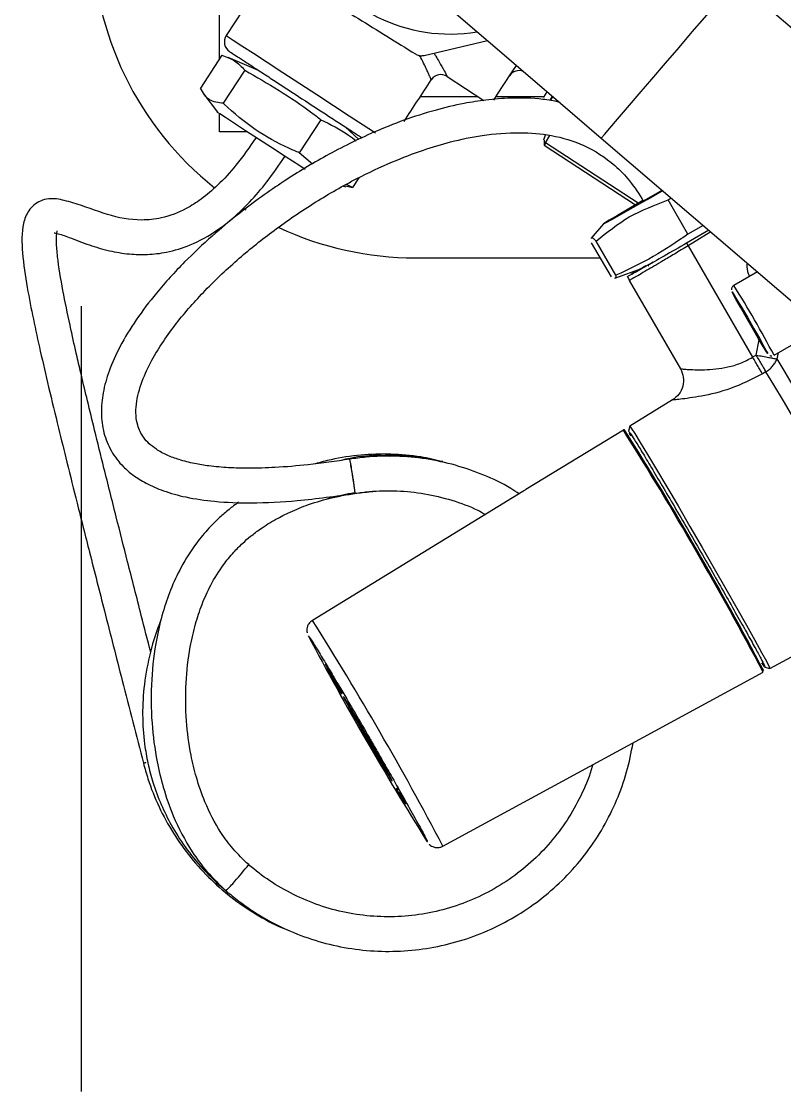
# Model space of a CAD drawing. Extents: x 75 to 2075, y 25 to 1460.
# Drawn here: x 1020.4 to 1114.9, y 598.9 to 731.6 of the extents above; entities that cross this region are included whole.
import ezdxf

# ---------------------------------------------------------------- set-up
doc = ezdxf.new("R2010")
doc.units = 0
doc.header["$LTSCALE"] = 5
doc.linetypes.add('SLD-KATı', pattern=[0])
doc.layers.get('0').update_dxf_attribs({"linetype": 'CONTINUOUS'})

msp = doc.modelspace()

# ---------------------------------------------------------------- linework, layer by layer
at = {"color": 7, "linetype": 'SLD-KATı'}
for p, q in [((1044.903, 726.929), (1044.903, 743.186)), ((1050.81, 737.612), (1045.745, 729.846)), ((1160.256, 692.686), (1108.958, 736.655)), ((1070.275, 727.385), (1078.124, 729.216)), ((1045.214, 727.405), (1042.54, 723.306)), ((1049.764, 725.519), (1045.973, 727.137)), ((1048.054, 725.553), (1045.381, 721.453)), ((1073.135, 724.775), (1073.136, 724.773)), ((1071.159, 724.357), (1071.158, 724.359)), ((1073.136, 724.773), (1077.686, 721.806)), ((1042.961, 722.579), (1044.652, 720.325)), ((1069.804, 722.278), (1076.962, 722.278)), ((1079.184, 722.278), (1085.154, 722.278)), ((1085.104, 722.202), (1085.535, 722.864)), ((1085.104, 722.202), (1085.133, 722.165)), ((1086.156, 722.332), (1085.841, 721.792)), ((1044.903, 717.921), (1044.903, 720.161)), ((1057.481, 719.405), (1054.807, 715.305)), ((1062.191, 716.936), (1060.507, 718.513)), ((1048.339, 717.921), (1044.903, 717.921)), ((1061.415, 717.921), (1061.14, 717.921)), ((1085.293, 717.511), (1085.086, 716.879)), ((1085.149, 716.859), (1085.139, 716.244)), ((1085.324, 716.526), (1085.835, 717.461)), ((1092.224, 717.131), (1152.636, 665.349)), ((1085.145, 716.235), (1096.473, 708.847)), ((1056.423, 713.895), (1054.807, 715.305)), ((1062.182, 712.218), (1061.394, 711.01)), ((1060.29, 711.164), (1060.56, 711.101)), ((1060.589, 711.226), (1061.394, 711.01)), ((1061.394, 711.01), (1060.635, 711.361)), ((1102.977, 705.214), (1100.53, 709.453)), ((1092.492, 706.479), (1090.995, 704.696)), ((1104.874, 706.288), (1102.977, 705.214)), ((1105.568, 705.693), (1102.811, 704.102)), ((1093.485, 699.901), (1091.038, 704.14)), ((1094.049, 700.112), (1091.602, 704.35)), ((1102.811, 704.102), (1103.009, 703.778)), ((1103.009, 703.778), (1110.991, 689.951)), ((1069.189, 702.278), (1092.113, 702.278)), ((1093.902, 699.769), (1097.32, 701.014)), ((1111.577, 700.542), (1108.641, 698.846)), ((1095.705, 699.48), (1102.044, 688.499)), ((1027.76, 696.274), (1027.76, 598.86)), ((1109.596, 696.086), (1109.554, 696.086)), ((1109.554, 696.086), (1110.604, 694.231)), ((1110.689, 694.231), (1109.596, 696.086)), ((1110.667, 694.267), (1110.604, 694.231)), ((1110.604, 694.231), (1111.696, 692.375)), ((1111.739, 692.375), (1110.689, 694.231)), ((1111.728, 692.393), (1111.696, 692.375)), ((1111.696, 692.375), (1111.739, 692.375)), ((1113.641, 690.186), (1118.094, 692.758)), ((1111.432, 690.214), (1110.991, 689.951)), ((1112.644, 688.153), (1112.203, 687.89)), ((1101.074, 684.653), (1095.754, 681.393)), ((1095.751, 681.389), (1095.596, 680.777)), ((1094.965, 680.915), (1082.893, 673.526)), ((1095.617, 680.764), (1095.605, 680.798)), ((1095.887, 680.172), (1095.711, 680.517)), ((1066.142, 677.839), (1065.154, 677.721)), ((1082.495, 673.289), (1056.422, 657.309)), ((1113.115, 651.326), (1128.814, 659.851)), ((1057.999, 651.932), (1060.142, 648.22)), ((1072.595, 629.301), (1112.305, 650.865)), ((1112.513, 651.495), (1113.111, 651.326)), ((1059.88, 648.397), (1060.029, 648.145)), ((1060.423, 647.653), (1060.4, 647.639)), ((1061.85, 645.213), (1061.31, 646.028)), ((1061.31, 646.028), (1062.765, 643.424)), ((1063.844, 641.795), (1061.85, 645.213)), ((1062.861, 643.48), (1062.765, 643.424)), ((1062.765, 643.424), (1064.759, 640.006)), ((1065.298, 639.191), (1063.844, 641.795)), ((1064.823, 640.042), (1064.759, 640.006)), ((1064.759, 640.006), (1065.298, 639.191)), ((1066.209, 637.579), (1066.232, 637.593)), ((1066.966, 636.484), (1066.801, 636.374)), ((1066.801, 636.374), (1067.864, 634.512)), ((1066.968, 636.485), (1066.966, 636.484)), ((1067.105, 636.24), (1066.966, 636.484)), ((1066.968, 636.485), (1067.107, 636.241)), ((1067.104, 635.947), (1067.085, 635.935)), ((1067.085, 635.935), (1067.888, 634.528)), ((1067.105, 635.948), (1067.244, 635.705)), ((1067.124, 635.961), (1067.125, 635.962)), ((1067.155, 635.982), (1067.208, 636.017)), ((1067.208, 636.017), (1067.209, 636.018)), ((1067.292, 635.76), (1067.318, 635.778)), ((1067.32, 635.779), (1067.293, 635.761)), ((1067.366, 635.414), (1067.3, 635.53)), ((1067.366, 635.414), (1067.374, 635.419)), ((1067.375, 635.42), (1067.374, 635.419)), ((1067.374, 635.419), (1067.544, 635.121)), ((1067.375, 635.42), (1067.545, 635.122)), ((1067.423, 635.563), (1067.409, 635.554)), ((1067.484, 635.264), (1067.9, 634.536)), ((1067.544, 635.121), (1067.536, 635.116)), ((1067.537, 635.117), (1067.536, 635.116)), ((1067.536, 635.116), (1067.876, 634.52)), ((1067.545, 635.122), (1067.537, 635.117)), ((1067.537, 635.117), (1067.877, 634.521)), ((1067.545, 635.122), (1067.544, 635.121)), ((1067.589, 635.194), (1067.564, 635.177)), ((1067.565, 635.178), (1067.564, 635.177)), ((1067.591, 635.195), (1067.565, 635.178)), ((1067.591, 635.195), (1067.589, 635.194)), ((1067.647, 635.232), (1067.672, 635.249)), ((1067.648, 635.233), (1067.647, 635.232)), ((1067.673, 635.25), (1067.648, 635.233)), ((1067.673, 635.25), (1067.672, 635.249)), ((1067.737, 635.004), (1067.725, 634.996)), ((1067.725, 634.996), (1067.726, 634.997)), ((1067.737, 635.004), (1067.726, 634.997)), ((1067.801, 634.782), (1067.846, 634.813)), ((1067.864, 634.512), (1067.876, 634.52)), ((1067.866, 634.513), (1067.864, 634.512)), ((1067.877, 634.521), (1067.866, 634.513)), ((1067.876, 634.52), (1067.877, 634.521)), ((1067.9, 634.849), (1067.883, 634.837)), ((1067.888, 634.528), (1067.899, 634.535)), ((1067.889, 634.529), (1067.888, 634.528)), ((1067.9, 634.536), (1067.889, 634.529)), ((1068.029, 634.623), (1067.9, 634.849)), ((1067.901, 634.849), (1067.9, 634.849)), ((1067.901, 634.849), (1068.03, 634.623)), ((1067.976, 634.587), (1067.925, 634.553)), ((1067.925, 634.553), (1067.926, 634.554)), ((1067.977, 634.588), (1067.926, 634.554)), ((1068.012, 634.611), (1068.029, 634.623)), ((1068.03, 634.623), (1068.013, 634.612)), ((1068.03, 634.623), (1068.029, 634.623)), ((1044.461, 624.804), (1045.118, 624.308)), ((1045.815, 623.637), (1046.251, 623.342))]:
    msp.add_line(p, q, dxfattribs=at)
at = {"color": 8, "linetype": 'SLD-KATı'}
for p, q in [((1096.804, 709.039), (1085.324, 716.526)), ((1105.804, 705.491), (1103.009, 703.778)), ((1111.432, 690.214), (1111.806, 692.115)), ((1114.144, 690.477), (1113.988, 689.729)), ((1055.931, 655.359), (1055.932, 655.377)), ((1055.932, 655.377), (1055.95, 655.363)), ((1066.971, 636.15), (1066.964, 636.146)), ((1070.677, 629.842), (1070.655, 629.855)), ((1070.657, 629.894), (1070.677, 629.842)), ((1044.517, 624.847), (1044.461, 624.804))]:
    msp.add_line(p, q, dxfattribs=at)
at = {"color": 7, "linetype": 'SLD-KATı', "flags": 128}
for points in [[(1065.107, 740.374), (1065.305, 740.204), (1065.895, 739.698), (1066.869, 738.863), (1068.213, 737.711), (1069.907, 736.259), (1071.927, 734.528), (1074.242, 732.544), (1076.82, 730.334), (1079.622, 727.933), (1082.608, 725.373), (1085.734, 722.693), (1088.955, 719.933), (1092.224, 717.131)], [(1078.902, 721.845), (1079.37, 722.563), (1080.165, 723.782), (1081.196, 725.363), (1081.707, 726.146)], [(1055.516, 713.24), (1054.729, 713.754), (1053.166, 714.772), (1051.472, 715.877), (1049.762, 716.993), (1048.152, 718.043), (1046.752, 718.956), (1045.657, 719.67), (1044.943, 720.136), (1044.657, 720.322), (1044.652, 720.325)], [(1097.373, 709.37), (1097.167, 709.25), (1095.566, 708.318), (1094.22, 707.527), (1093.22, 706.933), (1092.634, 706.575), (1092.501, 706.479), (1092.832, 706.65), (1093.603, 707.077), (1094.762, 707.73), (1096.23, 708.566), (1097.907, 709.527), (1099.679, 710.548), (1099.813, 710.626)], [(1097.421, 709.335), (1097.176, 709.186), (1097.168, 709.172), (1097.484, 709.346), (1098.076, 709.681), (1098.854, 710.126), (1099.699, 710.613), (1099.776, 710.658)], [(1047.904, 708.411), (1047.908, 708.409), (1048.173, 708.244)], [(1098.221, 701.502), (1097.551, 701.133), (1097.32, 701.014)], [(1112.86, 690.395), (1112.701, 690.627), (1112.293, 691.293), (1111.687, 692.313), (1110.956, 693.565), (1110.187, 694.897), (1109.473, 696.148), (1108.901, 697.169), (1108.54, 697.835), (1108.432, 698.066), (1108.592, 697.835), (1108.999, 697.169), (1109.605, 696.148), (1110.337, 694.897), (1111.106, 693.565), (1111.819, 692.313), (1112.391, 691.293), (1112.753, 690.627), (1112.86, 690.395)], [(1095.751, 681.389), (1095.756, 681.393), (1095.94, 681.165), (1096.381, 680.487), (1097.068, 679.379), (1097.978, 677.876), (1099.085, 676.023), (1100.354, 673.876), (1101.747, 671.501), (1103.221, 668.97), (1104.733, 666.359), (1106.235, 663.749), (1107.683, 661.217), (1109.032, 658.842), (1110.241, 656.696), (1111.274, 654.843), (1112.099, 653.34), (1112.692, 652.232), (1113.033, 651.554), (1113.113, 651.326), (1113.113, 651.326)], [(1060.268, 647.87), (1060.372, 647.636), (1060.737, 646.956), (1061.329, 645.889), (1062.098, 644.531), (1062.973, 643.003), (1063.878, 641.439), (1064.732, 639.979), (1065.459, 638.753), (1065.995, 637.87), (1066.292, 637.408), (1066.323, 637.408), (1066.086, 637.87), (1065.601, 638.753), (1064.913, 639.979), (1064.082, 641.439), (1063.182, 643.003), (1062.292, 644.531), (1061.493, 645.889), (1060.854, 646.956), (1060.433, 647.636), (1060.268, 647.87)], [(1060.401, 647.64), (1060.5, 647.416), (1060.849, 646.766), (1061.416, 645.746), (1062.151, 644.447), (1062.988, 642.985), (1063.853, 641.49), (1064.67, 640.094), (1065.365, 638.922), (1065.877, 638.077), (1066.161, 637.635), (1066.191, 637.635), (1065.964, 638.077), (1065.501, 638.922), (1064.843, 640.094), (1064.048, 641.49), (1063.187, 642.985), (1062.336, 644.447), (1061.572, 645.746), (1060.961, 646.766), (1060.559, 647.416), (1060.401, 647.64)], [(1035.479, 639.602), (1035.64, 639.631), (1035.797, 639.667)], [(1035.48, 639.602), (1035.622, 639.651), (1035.788, 639.698)], [(1035.798, 639.667), (1035.653, 639.634), (1035.48, 639.602)]]:
    msp.add_lwpolyline(points, dxfattribs=at)
at = {"color": 8, "linetype": 'SLD-KATı', "flags": 128}
for points in [[(1092.224, 717.131), (1092.267, 717.182), (1092.609, 717.581), (1093.278, 718.361), (1094.246, 719.491), (1095.474, 720.924), (1096.912, 722.601), (1098.5, 724.453), (1100.173, 726.406), (1101.864, 728.379), (1103.503, 730.29), (1105.022, 732.063), (1106.36, 733.624), (1107.462, 734.909), (1108.283, 735.867), (1108.788, 736.457), (1108.958, 736.655)], [(1045.745, 729.846), (1045.967, 729.701), (1046.624, 729.272), (1047.687, 728.579), (1049.11, 727.651), (1050.83, 726.529), (1052.773, 725.262), (1054.853, 723.906), (1056.979, 722.519), (1059.059, 721.163), (1061.001, 719.896), (1062.722, 718.774), (1064.144, 717.846), (1064.252, 717.776)], [(1113.988, 689.729), (1114.982, 688.079), (1116.155, 686.109), (1117.475, 683.872), (1118.907, 681.428), (1120.411, 678.844), (1121.947, 676.191), (1123.473, 673.539), (1124.948, 670.961), (1126.332, 668.527), (1127.587, 666.302), (1128.679, 664.348), (1129.579, 662.717), (1129.898, 662.131)], [(1128.815, 659.851), (1128.735, 660.074), (1128.402, 660.738), (1127.823, 661.824), (1127.015, 663.299), (1126, 665.122), (1124.809, 667.239), (1123.475, 669.589), (1122.038, 672.105), (1120.54, 674.712), (1119.022, 677.336), (1117.53, 679.901), (1116.107, 682.333), (1114.793, 684.56), (1113.628, 686.519), (1112.644, 688.153)]]:
    msp.add_lwpolyline(points, dxfattribs=at)
at = {"color": 7, "linetype": 'SLD-KATı'}
for centre, radius, start, end in [((1073.475, 750.136), 20.096, 135.21742, 279.62211), ((1069.189, 742.278), 40, 180, 231.52568), ((1046.942, 729.065), 1.429, 146.88866, 236.88866), ((1072.355, 723.578), 1.429, 56.90467, 146.87799), ((1082.059, 724.071), 1.429, 68.95247, 146.88866), ((1052.132, 791.754), 94.053, 298.79832, 300.43361), ((1069.189, 742.278), 40, 244.96758, 270), ((706.515, 436.738), 458.82, 27.81961, 32.15315), ((709.427, 438.415), 455.603, 27.82271, 32.15089), ((1044.685, 673.505), 16.804, 7.52616, 13.06), ((1056.215, 675.948), 5.025, 6.53389, 15.6389), ((1012.913, 667.525), 49.125, 6.48066, 10.5502), ((1022.171, 668.706), 39.794, 6.29604, 10.13245), ((1419.362, 848.178), 411.413, 207.94826, 212.05046), ((1103.015, 673.64), 49.978, 205.74437, 210.33639), ((1066.285, 634.078), 1.723, 29.19859, 32.5283)]:
    msp.add_arc(centre, radius, start, end, dxfattribs=at)
at = {"color": 8, "linetype": 'SLD-KATı'}
for centre, radius, start, end in [((1013.68, 638.248), 112.648, 27.45597, 32.54381), ((718.19, 443.356), 400.222, 27.6845, 32.31581), ((1022.078, 647.474), 33.444, 317.68067, 322.27261), ((1036.068, 633.713), 13.855, 314.15826, 320.80751)]:
    msp.add_arc(centre, radius, start, end, dxfattribs=at)
at = {"color": 7, "linetype": 'SLD-KATı'}
for points, knots in [([(1055.125, 736.311), (1057.459, 734.86), (1062.149, 731.944), (1066.84, 729.028), (1069.196, 727.563)], [0, 0, 0, 0, 0.4975891, 1, 1, 1, 1]), ([(1046.161, 727.869), (1046.281, 727.79), (1046.465, 727.67), (1047.585, 726.94), (1048.743, 726.185), (1050.181, 725.247), (1052.27, 723.885), (1055.135, 722.016), (1058.003, 720.146), (1060.087, 718.787), (1061.526, 717.848), (1062.252, 717.375), (1062.608, 717.142)], [0, 0, 0, 0, 0.1471534, 0.2263686, 0.3072647, 0.3881611, 0.4673764, 0.6145296, 0.7616841, 0.8408982, 0.9217946, 1, 1, 1, 1]), ([(1069.196, 727.563), (1069.336, 727.494), (1069.617, 727.355), (1070.002, 727.333), (1070.215, 727.374), (1070.275, 727.385)], [0, 0, 0, 0, 0.4171051, 0.8343012, 1, 1, 1, 1]), ([(1045.214, 727.405), (1045.76, 727.212), (1046.856, 726.823), (1047.654, 725.978), (1048.054, 725.553)], [0, 0, 0, 0, 0.4979219, 1, 1, 1, 1]), ([(1048.054, 725.553), (1050.898, 723.903), (1054.153, 722.015), (1057.108, 719.698), (1057.481, 719.405)], [0, 0, 0, 0, 0.8736884, 1, 1, 1, 1]), ([(1067.794, 719.197), (1068.913, 720.912), (1070.036, 722.632), (1071.157, 724.353), (1071.159, 724.357)], [0, 0, 0, 0, 0.9974554, 1, 1, 1, 1]), ([(1087.053, 721.597), (1086.361, 721.721), (1084.361, 722.08), (1081.29, 722.147), (1078.046, 721.898), (1074.902, 721.396), (1070.185, 720.275), (1064.405, 718.156), (1058.22, 715.076), (1052.649, 711.702), (1047.96, 708.324), (1043.886, 704.933), (1040.41, 701.661), (1037.245, 698.198), (1034.568, 694.672), (1032.592, 691.442), (1031.217, 688.402), (1030.437, 685.641), (1030.179, 683.044), (1030.478, 680.57), (1031.407, 678.274), (1032.736, 676.544), (1034.243, 675.249), (1035.892, 674.223), (1038.086, 673.28), (1040.94, 672.504), (1044.592, 671.978), (1049.223, 671.815), (1055.058, 672.119), (1059.339, 672.729), (1061.725, 673.07)], [0, 0, 0, 0, 0.0181572, 0.0524817, 0.0796944, 0.1035063, 0.1364874, 0.2082257, 0.2674571, 0.322377, 0.3846164, 0.4249363, 0.4679661, 0.5164126, 0.5552878, 0.5924228, 0.6241323, 0.6511297, 0.6753501, 0.6995035, 0.7226289, 0.7456012, 0.7599855, 0.7771586, 0.7977581, 0.8227218, 0.8533917, 0.8915977, 0.9395806, 1, 1, 1, 1]), ([(1045.381, 721.453), (1044.764, 721.524), (1043.508, 721.667), (1042.867, 722.753), (1042.54, 723.306)], [0, 0, 0, 0, 0.4912119, 1, 1, 1, 1]), ([(1086.232, 722.266), (1086.194, 722.202), (1086.079, 722.009), (1085.998, 721.869), (1085.944, 721.776)], [0, 0, 0, 0, 0.3351018, 1, 1, 1, 1]), ([(1054.807, 715.305), (1054.378, 715.489), (1052.476, 716.3), (1049.207, 718.108), (1046.657, 720.238), (1045.422, 721.414), (1045.381, 721.453)], [0, 0, 0, 0, 0.1236304, 0.5481681, 0.9847994, 1, 1, 1, 1]), ([(1057.481, 719.405), (1058.662, 718.827), (1060.203, 718.072), (1061.55, 717.02), (1061.864, 716.774)], [0, 0, 0, 0, 0.7664729, 1, 1, 1, 1]), ([(1049.439, 717.203), (1048.635, 716.035), (1047.193, 713.938), (1044.873, 711.39), (1042.788, 709.6), (1040.479, 708.119), (1037.932, 707.148), (1034.551, 706.821), (1030.898, 707.538), (1027.825, 708.833), (1025.642, 709.396), (1024.455, 709.676), (1023.07, 709.582), (1021.908, 708.877), (1021.065, 707.934), (1020.35, 706.037), (1020.422, 702.796), (1021.029, 698.756), (1021.832, 694.665), (1022.732, 690.548), (1023.777, 686.044), (1024.885, 681.448), (1026.068, 676.649), (1027.349, 671.523), (1028.9, 665.378), (1030.765, 658.045), (1032.993, 649.322), (1034.605, 643.021), (1035.479, 639.602)], [0, 0, 0, 0, 0.0389952, 0.0699495, 0.0947979, 0.1150971, 0.1469182, 0.1722262, 0.2186755, 0.2681883, 0.2809337, 0.2937426, 0.3193296, 0.3307771, 0.3411134, 0.3600195, 0.3983899, 0.4405566, 0.4782767, 0.515833, 0.5581915, 0.6065597, 0.6465431, 0.6946247, 0.7522305, 0.8210109, 0.9028729, 1, 1, 1, 1]), ([(1061.055, 677.303), (1059.337, 677.052), (1056.257, 676.602), (1052.081, 676.258), (1048.792, 676.154), (1046.055, 676.22), (1043.802, 676.415), (1041.738, 676.745), (1039.998, 677.179), (1038.401, 677.773), (1036.811, 678.627), (1035.438, 679.887), (1034.759, 681.335), (1034.523, 682.755), (1034.594, 684.583), (1035.226, 686.911), (1036.833, 690.337), (1039.439, 694.152), (1043.147, 698.366), (1047.228, 702.202), (1051.808, 705.87), (1056.675, 709.192), (1061.6, 712.006), (1066.079, 714.122), (1069.974, 715.62), (1073.683, 716.739), (1077.669, 717.574), (1081.868, 717.921), (1086.136, 717.566), (1090.227, 716.361), (1093.496, 714.256), (1095.892, 711.775), (1096.902, 710.181), (1097.44, 709.333)], [0, 0, 0, 0, 0.0431932, 0.0774378, 0.1043986, 0.1254446, 0.1461805, 0.1615216, 0.1788062, 0.1929113, 0.207224, 0.2290353, 0.248255, 0.2621777, 0.2778531, 0.3087437, 0.3373978, 0.3908407, 0.441824, 0.4955873, 0.5462655, 0.603234, 0.656152, 0.6997085, 0.7364677, 0.7679071, 0.8030881, 0.8446372, 0.8786588, 0.9144258, 0.9531644, 0.9750943, 1, 1, 1, 1]), ([(1085.324, 716.526), (1085.284, 716.445), (1085.206, 716.282), (1085.154, 716.222), (1085.143, 716.239), (1085.139, 716.244)], [0, 0, 0, 0, 0.4171174, 0.8343228, 1, 1, 1, 1]), ([(1024.403, 705.375), (1024.411, 705.371), (1024.43, 705.362), (1025.068, 705.276), (1026.462, 704.75), (1028.631, 703.89), (1031.126, 703.142), (1033.623, 702.711), (1036.021, 702.643), (1038.555, 702.944), (1041.55, 703.862), (1044.321, 705.411), (1046.737, 707.301), (1048.779, 709.28), (1050.948, 711.814), (1052.298, 713.792), (1053.029, 714.862)], [0, 0, 0, 0, 0.0122671, 0.03119245, 0.0981776, 0.1931656, 0.27491077, 0.34887493, 0.41233018, 0.47958086, 0.56376173, 0.67027579, 0.73491625, 0.80963985, 0.89699571, 1, 1, 1, 1]), ([(1091.602, 704.35), (1092.924, 705.427), (1095.617, 707.617), (1098.873, 708.834), (1100.53, 709.453)], [0, 0, 0, 0, 0.4912131, 1, 1, 1, 1]), ([(1100.53, 709.453), (1100.567, 709.487), (1100.672, 709.586), (1100.788, 709.67), (1100.864, 709.725)], [0, 0, 0, 0, 0.344894, 1, 1, 1, 1]), ([(1036.386, 653.359), (1035.997, 654.881), (1035.041, 658.622), (1033.614, 664.224), (1032.069, 670.317), (1030.703, 675.762), (1029.517, 680.555), (1028.583, 684.391), (1027.859, 687.425), (1027.173, 690.371), (1026.42, 693.71), (1025.585, 697.708), (1024.965, 701.237), (1024.716, 703.694), (1024.695, 704.834), (1024.758, 705.397), (1024.787, 705.58), (1024.815, 705.663), (1024.79, 705.638), (1024.782, 705.631)], [0, 0, 0, 0, 0.0846585, 0.2080774, 0.3116225, 0.4236136, 0.5109196, 0.5780751, 0.6370497, 0.6798128, 0.7423952, 0.8235972, 0.9045839, 0.9429287, 0.971555, 0.9828503, 0.9892204, 0.9967365, 1, 1, 1, 1]), ([(1091.034, 704.663), (1091.033, 704.688), (1091.02, 704.932), (1091.326, 704.626), (1091.602, 704.35)], [0, 0, 0, 0, 0.0990499, 1, 1, 1, 1]), ([(1102.977, 705.214), (1101.563, 704.249), (1098.724, 702.312), (1095.611, 700.847), (1094.049, 700.112)], [0, 0, 0, 0, 0.4979201, 1, 1, 1, 1]), ([(1102.811, 704.102), (1101.861, 703.555), (1099.964, 702.463), (1097.527, 701.075), (1095.986, 700.213), (1095.329, 699.856), (1095.5, 699.966), (1095.504, 699.969)], [0, 0, 0, 0, 0.2489994, 0.4970756, 0.7452865, 0.993208, 1, 1, 1, 1]), ([(1103.009, 703.778), (1102.431, 703.432), (1101.344, 702.78), (1099.556, 701.715), (1097.675, 700.599), (1096.071, 699.664), (1095.826, 699.54), (1095.707, 699.479)], [0, 0, 0, 0, 0.1532344, 0.2879187, 0.5008061, 0.757199, 1, 1, 1, 1]), ([(1095.925, 700.239), (1095.942, 700.25), (1096.107, 700.357), (1096.791, 700.764), (1097.662, 701.274), (1097.76, 701.332)], [0, 0, 0, 0, 0.0901764, 0.8974299, 1, 1, 1, 1]), ([(1098.649, 701.744), (1098.384, 701.567), (1097.939, 701.268), (1098.043, 701.289), (1098.086, 701.297)], [0, 0, 0, 0, 0.5956561, 1, 1, 1, 1]), ([(1094.049, 700.112), (1094.046, 699.92), (1094.043, 699.727), (1093.902, 699.771), (1093.901, 699.772)], [0, 0, 0, 0, 0.9913152, 1, 1, 1, 1]), ([(1095.489, 699.964), (1095.521, 699.88), (1095.584, 699.714), (1095.669, 699.557), (1095.712, 699.479)], [0, 0, 0, 0, 0.499996, 1, 1, 1, 1]), ([(1108.647, 698.839), (1108.617, 698.824), (1108.529, 698.78), (1108.434, 698.656), (1108.371, 698.51), (1108.352, 698.396), (1108.356, 698.343), (1108.357, 698.327)], [0, 0, 0, 0, 0.15687383, 0.46063608, 0.70724849, 0.91792325, 1, 1, 1, 1]), ([(1102.041, 688.506), (1102.09, 688.504), (1102.187, 688.5), (1103.049, 688.427), (1104.895, 688.333), (1107.381, 688.554), (1109.495, 689.154), (1110.494, 689.686), (1110.991, 689.951)], [0, 0, 0, 0, 0.1237016, 0.2479687, 0.4998278, 0.7518735, 0.8765544, 1, 1, 1, 1]), ([(1112.203, 687.89), (1112.13, 688.016), (1111.985, 688.268), (1111.687, 688.776), (1111.351, 689.346), (1111.111, 689.749), (1110.991, 689.951)], [0, 0, 0, 0, 0.2499879, 0.4999764, 0.7499276, 1, 1, 1, 1]), ([(1111.432, 690.214), (1111.702, 690.165), (1112.24, 690.067), (1112.934, 689.937), (1113.567, 689.816), (1113.833, 689.761), (1113.988, 689.729)], [0, 0, 0, 0, 0.2501354, 0.5000625, 0.7068704, 1, 1, 1, 1]), ([(1112.644, 688.153), (1112.558, 688.303), (1112.411, 688.558), (1112.109, 689.072), (1111.792, 689.609), (1111.552, 690.012), (1111.432, 690.214)], [0, 0, 0, 0, 0.2925337, 0.4999439, 0.7502423, 1, 1, 1, 1]), ([(1112.644, 688.153), (1112.794, 688.254), (1113.095, 688.455), (1113.472, 688.839), (1113.786, 689.265), (1113.921, 689.574), (1113.988, 689.729)], [0, 0, 0, 0, 0.24999887, 0.5000005, 0.74999764, 1, 1, 1, 1]), ([(1113.102, 690.17), (1113.106, 690.167), (1113.155, 690.137), (1113.248, 690.114), (1113.331, 690.111), (1113.355, 690.11)], [0, 0, 0, 0, 0.0498237, 0.7284903, 1, 1, 1, 1]), ([(1102.042, 688.507), (1102.19, 688.164), (1102.485, 687.48), (1102.393, 686.344), (1101.918, 685.31), (1101.329, 684.854), (1101.035, 684.627)], [0, 0, 0, 0, 0.2502679, 0.5001994, 0.7502111, 1, 1, 1, 1]), ([(1112.203, 687.89), (1110.879, 687.218), (1108.281, 685.902), (1104.555, 685.072), (1102.272, 684.757), (1101.232, 684.655), (1101.118, 684.648), (1101.061, 684.645)], [0, 0, 0, 0, 0.2664158, 0.5224857, 0.76577389, 0.88380837, 1, 1, 1, 1]), ([(1094.968, 680.917), (1094.968, 680.917), (1094.967, 680.916), (1094.966, 680.915), (1094.965, 680.915)], [0, 0, 0, 0, 0.5041827, 1, 1, 1, 1]), ([(1095.164, 680.864), (1095.154, 680.878), (1095.135, 680.904), (1095.093, 680.929), (1095.045, 680.939), (1095.002, 680.933), (1094.978, 680.922), (1094.968, 680.917)], [0, 0, 0, 0, 0.2150027, 0.4298319, 0.6448728, 0.8596776, 1, 1, 1, 1]), ([(1095.605, 680.798), (1095.655, 680.744), (1095.756, 680.635), (1096.314, 679.763), (1097.147, 678.409), (1098.251, 676.573), (1099.577, 674.339), (1101.076, 671.789), (1102.69, 669.022), (1104.356, 666.145), (1106.011, 663.268), (1107.592, 660.502), (1109.037, 657.952), (1110.29, 655.718), (1111.306, 653.881), (1112.037, 652.527), (1112.485, 651.656), (1112.51, 651.547), (1112.522, 651.492)], [0, 0, 0, 0, 0.0624999, 0.1250001, 0.1875002, 0.25, 0.3124998, 0.3749998, 0.4375, 0.4999999, 0.5624998, 0.625, 0.6874999, 0.7499999, 0.8125001, 0.8749999, 0.9374999, 1, 1, 1, 1]), ([(1072.574, 676.996), (1071.671, 677.211), (1069.56, 677.713), (1066.147, 677.983), (1062.422, 677.874), (1059.279, 677.405), (1057.418, 676.911), (1056.756, 676.735)], [0, 0, 0, 0, 0.1738593, 0.40647, 0.639083, 0.8716953, 1, 1, 1, 1]), ([(1066.033, 677.643), (1065.66, 677.683), (1064.022, 677.856), (1061.974, 677.611), (1060.359, 677.244), (1059.983, 677.159)], [0, 0, 0, 0, 0.1844127, 0.8101694, 1, 1, 1, 1]), ([(1082.042, 673.011), (1081.699, 673.24), (1080.324, 674.16), (1077.68, 675.375), (1074.168, 676.618), (1070.517, 677.401), (1066.803, 677.738), (1063.632, 677.658), (1061.728, 677.396), (1061.054, 677.303)], [0, 0, 0, 0, 0.0565281, 0.226578, 0.3966288, 0.5666794, 0.7367309, 0.9067816, 1, 1, 1, 1]), ([(1071.891, 677.125), (1071.121, 677.289), (1069.089, 677.721), (1067.01, 677.786), (1065.718, 677.826)], [0, 0, 0, 0, 0.37869704, 1, 1, 1, 1]), ([(1058.349, 672.403), (1059.52, 672.66), (1061.364, 673.066), (1063.247, 673.236), (1063.933, 673.298)], [0, 0, 0, 0, 0.6351833, 1, 1, 1, 1]), ([(1058.361, 672.424), (1059.328, 672.695), (1060.432, 673.003), (1061.567, 673.127), (1061.707, 673.142)], [0, 0, 0, 0, 0.8769602, 1, 1, 1, 1]), ([(1061.725, 673.07), (1062.301, 673.149), (1064.017, 673.386), (1066.909, 673.445), (1070.354, 673.093), (1073.708, 672.26), (1076.235, 671.369), (1077.554, 670.629), (1077.868, 670.453)], [0, 0, 0, 0, 0.1048273, 0.3122954, 0.5198732, 0.727453, 0.9350327, 1, 1, 1, 1]), ([(1082.893, 673.526), (1082.849, 673.499), (1082.759, 673.444), (1082.64, 673.373), (1082.563, 673.328), (1082.51, 673.298), (1082.501, 673.292), (1082.495, 673.289)], [0, 0, 0, 0, 0.2201026, 0.4402148, 0.6603035, 0.7810625, 1, 1, 1, 1]), ([(1047.253, 671.954), (1046.861, 671.667), (1046.055, 671.076), (1044.83, 670.002), (1043.465, 668.639), (1041.796, 666.626), (1040.167, 664.067), (1038.813, 661.141), (1037.81, 658.173), (1036.952, 654.497), (1036.394, 649.888), (1036.431, 644.756), (1037.015, 640.283), (1037.938, 636.44), (1039.258, 632.641), (1041.09, 629.12), (1043.354, 626.021), (1044.906, 624.547), (1045.72, 623.773)], [0, 0, 0, 0, 0.0269252, 0.0554217, 0.0904475, 0.1340727, 0.2008943, 0.2593369, 0.3140999, 0.3760139, 0.4712271, 0.5711577, 0.660676, 0.7205248, 0.7895526, 0.8823621, 0.9382336, 1, 1, 1, 1]), ([(1048.53, 627.009), (1047.862, 627.645), (1046.584, 628.862), (1044.703, 631.456), (1043.166, 634.445), (1042.04, 637.711), (1041.239, 641.062), (1040.725, 644.981), (1040.683, 649.494), (1041.136, 653.509), (1041.874, 656.766), (1042.714, 659.325), (1043.829, 661.803), (1045.171, 663.966), (1046.565, 665.67), (1047.712, 666.83), (1048.818, 667.794), (1050.164, 668.809), (1051.797, 669.827), (1053.801, 670.836), (1056.13, 671.785), (1057.907, 672.289), (1058.89, 672.568)], [0, 0, 0, 0, 0.0484732, 0.0928304, 0.1681876, 0.2249901, 0.275266, 0.3506823, 0.4346933, 0.5151932, 0.567349, 0.612721, 0.6597861, 0.7135188, 0.7493332, 0.7778738, 0.8008121, 0.8275605, 0.8674866, 0.9026801, 0.9461632, 1, 1, 1, 1]), ([(1037.713, 657.518), (1037.695, 657.475), (1037.126, 656.133), (1036.304, 653.43), (1035.526, 649.481), (1035.309, 645.654), (1035.527, 642.373), (1036.014, 639.574), (1036.679, 637.051), (1037.631, 634.484), (1038.955, 631.8), (1040.672, 629.093), (1042.936, 626.26), (1044.818, 624.545), (1045.815, 623.637)], [0, 0, 0, 0, 0.0037398, 0.1180712, 0.2272903, 0.3284728, 0.426396, 0.4915399, 0.5568254, 0.6358562, 0.7107959, 0.7963873, 0.8922222, 1, 1, 1, 1]), ([(1056.435, 657.288), (1056.361, 657.249), (1056.145, 657.134), (1055.92, 656.821), (1055.77, 656.453), (1055.73, 656.134), (1055.745, 655.904), (1055.764, 655.816), (1055.771, 655.781)], [0, 0, 0, 0, 0.1302963, 0.3779908, 0.5808926, 0.7556937, 0.9043622, 1, 1, 1, 1]), ([(1055.95, 655.363), (1055.954, 655.361), (1055.966, 655.354), (1056.025, 655.277), (1056.129, 655.128), (1056.303, 654.863), (1056.585, 654.419), (1056.999, 653.749), (1057.492, 652.939), (1058.034, 652.036), (1058.582, 651.119), (1059.172, 650.124), (1059.743, 649.157), (1060.303, 648.203), (1060.932, 647.132), (1061.971, 645.335), (1062.941, 643.744), (1063.525, 642.662), (1063.548, 642.628), (1063.549, 642.625), (1063.549, 642.625), (1063.549, 642.625), (1063.549, 642.625), (1063.549, 642.624), (1063.549, 642.624), (1063.55, 642.623), (1063.553, 642.618), (1063.565, 642.596), (1063.622, 642.499), (1063.852, 642.098), (1064.371, 641.2), (1065.252, 639.665), (1066.445, 637.576), (1067.851, 635.093), (1069.285, 632.529), (1070.192, 630.86), (1070.616, 630.035), (1070.644, 629.939), (1070.657, 629.894)], [0, 0, 0, 0, 0.0099227, 0.0331145, 0.0546423, 0.0807574, 0.1187462, 0.1581728, 0.1975991, 0.2330379, 0.2669362, 0.2961458, 0.3311576, 0.3556201, 0.3791197, 0.4211723, 0.5001524, 0.5026933, 0.502852, 0.5028719, 0.502877, 0.5028791, 0.5028801, 0.5028815, 0.5028871, 0.5029104, 0.5029489, 0.5032612, 0.5046413, 0.5104191, 0.5340452, 0.5737524, 0.6295157, 0.7013024, 0.7890689, 0.8927614, 0.9507883, 1, 1, 1, 1]), ([(1112.522, 651.492), (1112.489, 651.517), (1112.444, 651.55), (1112.188, 651.952), (1112.124, 652.052)], [0, 0, 0, 0, 0.7498311, 1, 1, 1, 1]), ([(1059.376, 649.414), (1059.395, 649.357), (1059.432, 649.244), (1059.831, 648.512), (1060.03, 648.146)], [0, 0, 0, 0, 0.4999993, 1, 1, 1, 1]), ([(1060.142, 648.22), (1059.931, 648.565), (1059.509, 649.254), (1059.421, 649.361), (1059.376, 649.414)], [0, 0, 0, 0, 0.4999977, 1, 1, 1, 1]), ([(1045.72, 623.773), (1046.239, 623.34), (1047.711, 622.113), (1050.354, 620.369), (1053.681, 618.685), (1057.193, 617.422), (1060.83, 616.591), (1064.542, 616.207), (1068.272, 616.275), (1071.968, 616.794), (1075.573, 617.756), (1079.036, 619.147), (1082.305, 620.947), (1085.332, 623.13), (1088.073, 625.662), (1090.487, 628.508), (1092.542, 631.624), (1094.195, 634.968), (1095.461, 638.47), (1095.936, 640.897), (1096.172, 642.104)], [0, 0, 0, 0, 0.03104875, 0.08805639, 0.1450887, 0.20212102, 0.25915309, 0.3161851, 0.37321679, 0.43024969, 0.48728182, 0.54431399, 0.60134661, 0.65837964, 0.71541263, 0.7724457, 0.82947899, 0.88651263, 0.94354595, 1, 1, 1, 1]), ([(1035.479, 639.602), (1035.659, 638.951), (1036.171, 637.104), (1037.351, 634.165), (1039.129, 630.887), (1041.297, 627.849), (1043.815, 625.098), (1046.645, 622.66), (1049.763, 620.626), (1052.091, 619.351), (1053.407, 618.887), (1053.553, 618.836)], [0, 0, 0, 0, 0.07099141, 0.20133986, 0.33174254, 0.46214602, 0.5925486, 0.7229511, 0.85335319, 0.98375538, 1, 1, 1, 1]), ([(1091.148, 639.375), (1091.132, 639.307), (1090.853, 638.119), (1089.905, 635.922), (1088.296, 632.866), (1086.255, 630.063), (1083.879, 627.545), (1081.192, 625.36), (1078.244, 623.544), (1075.084, 622.127), (1071.767, 621.135), (1068.348, 620.584), (1064.887, 620.483), (1061.443, 620.834), (1058.074, 621.632), (1054.837, 622.862), (1051.843, 624.477), (1049.784, 625.942), (1048.742, 626.829), (1048.53, 627.009)], [0, 0, 0, 0, 0.003976, 0.0695494, 0.1351228, 0.2006961, 0.2662694, 0.3318423, 0.3974161, 0.4629893, 0.5285633, 0.5941376, 0.6597123, 0.7252868, 0.7908612, 0.8564369, 0.922012, 0.9841586, 1, 1, 1, 1]), ([(1067.3, 635.53), (1067.25, 635.617), (1067.15, 635.793), (1067.041, 635.989), (1066.97, 636.121), (1066.965, 636.137), (1066.963, 636.145)], [0, 0, 0, 0, 0.24128838, 0.48374431, 0.73469967, 1, 1, 1, 1]), ([(1067.124, 635.961), (1067.127, 635.95), (1067.133, 635.928), (1067.204, 635.79), (1067.294, 635.626), (1067.368, 635.493), (1067.449, 635.351), (1067.505, 635.252), (1067.533, 635.204)], [0, 0, 0, 0, 0.30164579, 0.59428154, 0.71935605, 0.82886066, 0.91780071, 1, 1, 1, 1]), ([(1067.589, 635.194), (1067.577, 635.216), (1067.554, 635.257), (1067.514, 635.328), (1067.473, 635.399), (1067.431, 635.47), (1067.391, 635.539), (1067.336, 635.632), (1067.241, 635.789), (1067.15, 635.933), (1067.133, 635.951), (1067.124, 635.961)], [0, 0, 0, 0, 0.0477221, 0.0912139, 0.1328121, 0.1751739, 0.2193688, 0.2666502, 0.3771243, 0.6599382, 1, 1, 1, 1]), ([(1067.125, 635.962), (1067.134, 635.952), (1067.152, 635.934), (1067.242, 635.79), (1067.337, 635.633), (1067.392, 635.54), (1067.433, 635.471), (1067.474, 635.4), (1067.515, 635.329), (1067.555, 635.258), (1067.578, 635.217), (1067.591, 635.195)], [0, 0, 0, 0, 0.3400512, 0.6228554, 0.7329145, 0.7803035, 0.8247729, 0.8670115, 0.9085649, 0.9521171, 1, 1, 1, 1]), ([(1067.155, 635.982), (1067.155, 635.982), (1067.155, 635.982), (1067.155, 635.982), (1067.155, 635.982), (1067.155, 635.981), (1067.155, 635.981), (1067.155, 635.981), (1067.156, 635.98), (1067.156, 635.98), (1067.156, 635.979), (1067.156, 635.978), (1067.156, 635.978), (1067.157, 635.977), (1067.157, 635.976), (1067.157, 635.975), (1067.158, 635.974), (1067.158, 635.973), (1067.159, 635.972), (1067.159, 635.97), (1067.16, 635.969), (1067.161, 635.968), (1067.161, 635.967), (1067.162, 635.965), (1067.163, 635.963), (1067.163, 635.962), (1067.164, 635.96), (1067.165, 635.958), (1067.166, 635.956), (1067.167, 635.954), (1067.168, 635.952), (1067.169, 635.95), (1067.17, 635.948), (1067.171, 635.945), (1067.173, 635.943), (1067.174, 635.941), (1067.175, 635.938), (1067.176, 635.936), (1067.178, 635.933), (1067.179, 635.93), (1067.181, 635.928), (1067.182, 635.925), (1067.184, 635.922), (1067.185, 635.919), (1067.187, 635.916), (1067.189, 635.912), (1067.19, 635.909), (1067.192, 635.906), (1067.194, 635.903), (1067.196, 635.899), (1067.198, 635.895), (1067.2, 635.892), (1067.202, 635.888), (1067.204, 635.884), (1067.206, 635.88), (1067.208, 635.876), (1067.21, 635.872), (1067.212, 635.868), (1067.214, 635.865), (1067.217, 635.861), (1067.219, 635.856), (1067.221, 635.852), (1067.224, 635.847), (1067.226, 635.844), (1067.228, 635.839), (1067.231, 635.835), (1067.233, 635.83), (1067.236, 635.825), (1067.239, 635.82), (1067.242, 635.815), (1067.244, 635.811), (1067.247, 635.806), (1067.249, 635.801), (1067.252, 635.796), (1067.255, 635.792), (1067.258, 635.786), (1067.26, 635.781), (1067.263, 635.776), (1067.266, 635.771), (1067.269, 635.765), (1067.272, 635.76), (1067.275, 635.754), (1067.278, 635.749), (1067.281, 635.744), (1067.284, 635.739), (1067.287, 635.734), (1067.29, 635.728), (1067.293, 635.723), (1067.296, 635.717), (1067.299, 635.712), (1067.302, 635.707), (1067.306, 635.7), (1067.309, 635.694), (1067.312, 635.689), (1067.315, 635.683), (1067.318, 635.678), (1067.322, 635.672), (1067.325, 635.666), (1067.328, 635.66), (1067.332, 635.655), (1067.334, 635.65), (1067.337, 635.644), (1067.341, 635.638), (1067.344, 635.632), (1067.348, 635.626), (1067.351, 635.62), (1067.355, 635.614), (1067.358, 635.608), (1067.363, 635.6), (1067.368, 635.59), (1067.375, 635.578), (1067.383, 635.565), (1067.39, 635.552), (1067.396, 635.542), (1067.401, 635.532), (1067.407, 635.523), (1067.413, 635.513), (1067.42, 635.5), (1067.428, 635.486), (1067.435, 635.473), (1067.441, 635.463), (1067.447, 635.453), (1067.453, 635.444), (1067.458, 635.434), (1067.466, 635.421), (1067.473, 635.408), (1067.481, 635.395), (1067.486, 635.386), (1067.492, 635.376), (1067.497, 635.367), (1067.503, 635.357), (1067.507, 635.35), (1067.511, 635.344), (1067.514, 635.338), (1067.518, 635.332), (1067.521, 635.326), (1067.524, 635.321), (1067.527, 635.315), (1067.531, 635.309), (1067.534, 635.304), (1067.538, 635.298), (1067.541, 635.292), (1067.544, 635.287), (1067.548, 635.281), (1067.551, 635.276), (1067.554, 635.27), (1067.557, 635.265), (1067.56, 635.259), (1067.564, 635.253), (1067.568, 635.247), (1067.57, 635.242), (1067.574, 635.237), (1067.577, 635.232), (1067.58, 635.226), (1067.583, 635.221), (1067.587, 635.215), (1067.59, 635.21), (1067.593, 635.204), (1067.596, 635.199), (1067.599, 635.194), (1067.602, 635.189), (1067.606, 635.184), (1067.608, 635.179), (1067.611, 635.174), (1067.614, 635.169), (1067.617, 635.164), (1067.62, 635.16), (1067.623, 635.155), (1067.625, 635.151), (1067.628, 635.146), (1067.631, 635.142), (1067.633, 635.137), (1067.636, 635.133), (1067.639, 635.128), (1067.642, 635.123), (1067.644, 635.12), (1067.647, 635.116), (1067.649, 635.111), (1067.652, 635.107), (1067.654, 635.103), (1067.656, 635.1), (1067.659, 635.096), (1067.661, 635.092), (1067.663, 635.088), (1067.666, 635.084), (1067.668, 635.081), (1067.67, 635.077), (1067.673, 635.072), (1067.676, 635.068), (1067.679, 635.064), (1067.68, 635.061), (1067.682, 635.058), (1067.684, 635.055), (1067.686, 635.052), (1067.688, 635.049), (1067.69, 635.046), (1067.691, 635.043), (1067.693, 635.041), (1067.695, 635.038), (1067.696, 635.036), (1067.698, 635.033), (1067.699, 635.031), (1067.701, 635.029), (1067.702, 635.027), (1067.703, 635.025), (1067.705, 635.023), (1067.706, 635.021), (1067.707, 635.019), (1067.708, 635.017), (1067.709, 635.015), (1067.711, 635.014), (1067.712, 635.012), (1067.713, 635.011), (1067.714, 635.009), (1067.715, 635.008), (1067.716, 635.007), (1067.716, 635.006), (1067.717, 635.004), (1067.718, 635.003), (1067.719, 635.002), (1067.719, 635.001), (1067.72, 635.001), (1067.721, 635), (1067.721, 634.999), (1067.722, 634.999), (1067.722, 634.998), (1067.723, 634.997), (1067.724, 634.996), (1067.725, 634.996), (1067.725, 634.996)], [0, 0, 0, 0, 0.0013258, 0.0065906, 0.0118658, 0.0144989, 0.0197759, 0.0224106, 0.0276817, 0.0329555, 0.0355933, 0.0408626, 0.0435038, 0.0487704, 0.0540412, 0.0566785, 0.0619588, 0.0672259, 0.069863, 0.0751407, 0.0804081, 0.0830445, 0.0883134, 0.0909572, 0.0962221, 0.101497, 0.1041348, 0.1094081, 0.1146831, 0.1199528, 0.1225908, 0.1278625, 0.1331359, 0.1357724, 0.1410406, 0.1463166, 0.1489468, 0.1542204, 0.1594915, 0.1621367, 0.167405, 0.1726814, 0.1753072, 0.1805867, 0.1858546, 0.1884971, 0.1937616, 0.1990355, 0.2016786, 0.2069521, 0.2122159, 0.2148567, 0.220132, 0.2254038, 0.2280322, 0.2333143, 0.2385826, 0.2412191, 0.246488, 0.2491297, 0.2543976, 0.259674, 0.2623074, 0.267582, 0.2702152, 0.2754923, 0.2781287, 0.2834007, 0.2886726, 0.2913092, 0.2965787, 0.2992173, 0.3044867, 0.3071295, 0.3124006, 0.3150357, 0.3203044, 0.3229463, 0.3282177, 0.3308481, 0.3361188, 0.3387597, 0.3440333, 0.3466669, 0.3493076, 0.3545768, 0.3572131, 0.3624835, 0.3651183, 0.3677617, 0.373038, 0.3756706, 0.3809399, 0.3835774, 0.3862141, 0.3914875, 0.3941257, 0.3967564, 0.4020284, 0.4046678, 0.4073043, 0.4099395, 0.4152117, 0.4178485, 0.4204899, 0.4257536, 0.42839, 0.4310273, 0.4363066, 0.4415767, 0.4468567, 0.4574016, 0.4626664, 0.4679464, 0.4732184, 0.4784962, 0.4837669, 0.4890423, 0.4995885, 0.5048597, 0.5101263, 0.5154011, 0.5206711, 0.5259503, 0.5312205, 0.5417707, 0.5470402, 0.5523166, 0.5575964, 0.5628577, 0.5681363, 0.5734088, 0.5760416, 0.5786779, 0.5839555, 0.5865903, 0.5892272, 0.5918648, 0.5971308, 0.5997732, 0.602415, 0.6076822, 0.6103205, 0.6129563, 0.6182211, 0.6208574, 0.6235031, 0.628769, 0.6314047, 0.6366823, 0.6393099, 0.6419569, 0.6472268, 0.6498568, 0.6551286, 0.6577708, 0.6630436, 0.6656808, 0.6709514, 0.6735926, 0.6788583, 0.6814986, 0.6867701, 0.6894102, 0.6946771, 0.6973203, 0.7025873, 0.705219, 0.7104937, 0.7131382, 0.7184042, 0.7210341, 0.7263201, 0.7315793, 0.734218, 0.7394938, 0.7421286, 0.7474026, 0.7526732, 0.7553116, 0.7605887, 0.7632184, 0.7684954, 0.7737647, 0.776409, 0.7816733, 0.786946, 0.7895858, 0.8001271, 0.8027619, 0.8080396, 0.8133103, 0.8159502, 0.8212209, 0.8264938, 0.8291277, 0.8344013, 0.8396701, 0.8423086, 0.8475806, 0.8528532, 0.8554891, 0.8607649, 0.8660353, 0.8686684, 0.8739467, 0.8792196, 0.8818544, 0.8871261, 0.8923954, 0.8950362, 0.9003066, 0.9055762, 0.9082128, 0.913488, 0.9187623, 0.9213967, 0.9266685, 0.9319413, 0.9345769, 0.9398493, 0.945127, 0.9477627, 0.953031, 0.9583045, 0.9609446, 0.966212, 0.9873096, 1, 1, 1, 1]), ([(1067.672, 635.249), (1067.672, 635.25), (1067.67, 635.253), (1067.666, 635.259), (1067.662, 635.267), (1067.657, 635.276), (1067.653, 635.284), (1067.648, 635.293), (1067.643, 635.301), (1067.638, 635.31), (1067.633, 635.319), (1067.628, 635.328), (1067.623, 635.337), (1067.617, 635.346), (1067.613, 635.354), (1067.609, 635.361), (1067.604, 635.369), (1067.599, 635.379), (1067.593, 635.388), (1067.589, 635.397), (1067.584, 635.405), (1067.579, 635.413), (1067.574, 635.423), (1067.568, 635.433), (1067.563, 635.441), (1067.558, 635.449), (1067.554, 635.457), (1067.548, 635.467), (1067.543, 635.475), (1067.538, 635.484), (1067.534, 635.492), (1067.528, 635.502), (1067.522, 635.511), (1067.517, 635.521), (1067.512, 635.529), (1067.507, 635.537), (1067.503, 635.545), (1067.497, 635.554), (1067.492, 635.564), (1067.486, 635.573), (1067.481, 635.582), (1067.477, 635.589), (1067.472, 635.597), (1067.468, 635.604), (1067.463, 635.613), (1067.458, 635.621), (1067.453, 635.63), (1067.448, 635.638), (1067.443, 635.646), (1067.438, 635.654), (1067.434, 635.662), (1067.429, 635.67), (1067.425, 635.678), (1067.42, 635.685), (1067.416, 635.692), (1067.411, 635.7), (1067.407, 635.707), (1067.403, 635.714), (1067.397, 635.723), (1067.392, 635.732), (1067.387, 635.741), (1067.383, 635.747), (1067.379, 635.754), (1067.375, 635.76), (1067.372, 635.766), (1067.367, 635.774), (1067.362, 635.782), (1067.358, 635.789), (1067.354, 635.795), (1067.348, 635.806), (1067.341, 635.816), (1067.336, 635.826), (1067.334, 635.829), (1067.332, 635.831), (1067.33, 635.835), (1067.328, 635.838), (1067.326, 635.841), (1067.324, 635.844), (1067.322, 635.847), (1067.321, 635.85), (1067.319, 635.853), (1067.317, 635.856), (1067.315, 635.86), (1067.313, 635.863), (1067.311, 635.866), (1067.309, 635.868), (1067.308, 635.871), (1067.306, 635.874), (1067.304, 635.877), (1067.302, 635.879), (1067.3, 635.883), (1067.299, 635.885), (1067.297, 635.889), (1067.295, 635.891), (1067.293, 635.894), (1067.292, 635.897), (1067.29, 635.899), (1067.289, 635.902), (1067.287, 635.904), (1067.285, 635.907), (1067.284, 635.909), (1067.282, 635.912), (1067.281, 635.914), (1067.279, 635.917), (1067.277, 635.919), (1067.276, 635.922), (1067.274, 635.925), (1067.272, 635.927), (1067.271, 635.93), (1067.269, 635.932), (1067.268, 635.934), (1067.267, 635.936), (1067.265, 635.939), (1067.264, 635.941), (1067.262, 635.943), (1067.261, 635.945), (1067.259, 635.947), (1067.258, 635.95), (1067.257, 635.951), (1067.255, 635.954), (1067.254, 635.956), (1067.253, 635.958), (1067.251, 635.96), (1067.25, 635.961), (1067.249, 635.963), (1067.248, 635.965), (1067.247, 635.967), (1067.245, 635.969), (1067.244, 635.971), (1067.243, 635.972), (1067.241, 635.975), (1067.237, 635.982), (1067.232, 635.988), (1067.229, 635.993), (1067.228, 635.994), (1067.227, 635.995), (1067.226, 635.997), (1067.225, 635.998), (1067.224, 635.999), (1067.224, 636), (1067.223, 636.001), (1067.222, 636.002), (1067.221, 636.003), (1067.221, 636.004), (1067.22, 636.005), (1067.219, 636.006), (1067.219, 636.007), (1067.218, 636.008), (1067.218, 636.008), (1067.217, 636.009), (1067.216, 636.01), (1067.216, 636.01), (1067.215, 636.011), (1067.215, 636.012), (1067.214, 636.012), (1067.214, 636.013), (1067.213, 636.013), (1067.213, 636.014), (1067.212, 636.014), (1067.212, 636.015), (1067.212, 636.015), (1067.211, 636.015), (1067.211, 636.016), (1067.211, 636.016), (1067.21, 636.016), (1067.21, 636.017), (1067.21, 636.017), (1067.209, 636.017), (1067.209, 636.017), (1067.209, 636.017), (1067.209, 636.017), (1067.209, 636.017), (1067.208, 636.017), (1067.208, 636.017), (1067.208, 636.017), (1067.208, 636.017)], [0, 0, 0, 0, 0.0015618, 0.0078023, 0.0140327, 0.0202654, 0.0265038, 0.032745, 0.0389828, 0.0452265, 0.0514635, 0.0576892, 0.0639276, 0.0701603, 0.076407, 0.0795282, 0.0857582, 0.0920001, 0.0982361, 0.1044635, 0.107595, 0.1138246, 0.1200682, 0.1263049, 0.1325449, 0.1356602, 0.1418959, 0.1481309, 0.1543625, 0.157495, 0.1637182, 0.169967, 0.1762037, 0.1824372, 0.1886735, 0.1917936, 0.1980321, 0.2042618, 0.2105015, 0.2167329, 0.2229723, 0.2292156, 0.232333, 0.2385688, 0.2448001, 0.2510506, 0.2572751, 0.2635209, 0.2697457, 0.2759921, 0.2822239, 0.288467, 0.2947035, 0.3009345, 0.3071701, 0.3134138, 0.3196511, 0.3258843, 0.3321158, 0.3446016, 0.350828, 0.3570722, 0.363306, 0.3695386, 0.3757763, 0.3820123, 0.3944945, 0.4007244, 0.4069592, 0.4132003, 0.4381517, 0.444386, 0.4475029, 0.4506188, 0.4537446, 0.4599759, 0.4630965, 0.4662171, 0.4724492, 0.4755655, 0.4786922, 0.4849262, 0.4880394, 0.4942721, 0.4973972, 0.5005177, 0.506751, 0.5098745, 0.5129834, 0.5192191, 0.5223419, 0.5285791, 0.5316945, 0.5379245, 0.5410535, 0.5472916, 0.5504046, 0.5535283, 0.5597626, 0.562878, 0.5691196, 0.5722344, 0.5784714, 0.5815902, 0.5878278, 0.5909467, 0.5971815, 0.6034177, 0.6065338, 0.6127716, 0.6158895, 0.6221194, 0.6252384, 0.6314779, 0.6345985, 0.6408312, 0.6470744, 0.6501942, 0.6564231, 0.6595453, 0.6657828, 0.6720119, 0.6751351, 0.6813704, 0.6844856, 0.6907226, 0.6969609, 0.7000775, 0.7063174, 0.7125478, 0.7156691, 0.7281462, 0.7780471, 0.7842858, 0.7874054, 0.7936374, 0.799878, 0.8061118, 0.8092351, 0.8154635, 0.8216991, 0.8248147, 0.8310569, 0.8372945, 0.8404067, 0.8466514, 0.8528808, 0.8560009, 0.8622365, 0.8684688, 0.8715962, 0.877826, 0.8840644, 0.8903001, 0.893423, 0.8996565, 0.9058859, 0.9090075, 0.9152468, 0.921484, 0.9246019, 0.9308377, 0.937071, 0.9401877, 0.9464312, 0.952662, 0.9557887, 0.9620181, 0.9682587, 0.9713728, 0.9776124, 0.9838514, 0.9869653, 0.9934826, 1, 1, 1, 1]), ([(1067.209, 636.018), (1067.219, 636.008), (1067.235, 635.99), (1067.327, 635.843), (1067.421, 635.686), (1067.476, 635.594), (1067.517, 635.524), (1067.558, 635.453), (1067.598, 635.383), (1067.638, 635.313), (1067.661, 635.272), (1067.673, 635.25)], [0, 0, 0, 0, 0.3329683, 0.6117613, 0.7222048, 0.7705766, 0.8165933, 0.8607827, 0.9044749, 0.9501537, 1, 1, 1, 1]), ([(1067.244, 635.705), (1067.244, 635.703), (1067.243, 635.699), (1067.292, 635.605), (1067.373, 635.46), (1067.448, 635.328), (1067.484, 635.264)], [0, 0, 0, 0, 0.2649286, 0.5212351, 0.7713504, 1, 1, 1, 1]), ([(1067.315, 635.714), (1067.308, 635.727), (1067.293, 635.756), (1067.292, 635.759), (1067.292, 635.76)], [0, 0, 0, 0, 0.4680434, 1, 1, 1, 1]), ([(1067.409, 635.554), (1067.408, 635.555), (1067.407, 635.556), (1067.399, 635.57), (1067.387, 635.59), (1067.371, 635.616), (1067.355, 635.644), (1067.339, 635.672), (1067.325, 635.697), (1067.319, 635.708), (1067.315, 635.714)], [0, 0, 0, 0, 0.1250512, 0.2500066, 0.3750111, 0.4999961, 0.6249174, 0.7499826, 0.8750152, 1, 1, 1, 1]), ([(1067.317, 635.715), (1067.32, 635.709), (1067.326, 635.697), (1067.34, 635.672), (1067.356, 635.645), (1067.373, 635.616), (1067.388, 635.591), (1067.4, 635.57), (1067.408, 635.557), (1067.409, 635.555), (1067.41, 635.555)], [0, 0, 0, 0, 0.1249868, 0.2500215, 0.3750188, 0.500013, 0.625, 0.7500066, 0.8749314, 1, 1, 1, 1]), ([(1067.318, 635.778), (1067.366, 635.693), (1067.46, 635.526), (1067.577, 635.324), (1067.634, 635.224)], [0, 0, 0, 0, 0.5089176, 1, 1, 1, 1]), ([(1067.626, 635.229), (1067.613, 635.251), (1067.587, 635.297), (1067.549, 635.361), (1067.514, 635.42), (1067.472, 635.489), (1067.434, 635.551), (1067.426, 635.559), (1067.423, 635.563)], [0, 0, 0, 0, 0.0977945, 0.201555, 0.3116432, 0.4344815, 0.7049858, 1, 1, 1, 1]), ([(1067.533, 635.204), (1067.557, 635.163), (1067.605, 635.079), (1067.677, 634.956), (1067.746, 634.839), (1067.83, 634.699), (1067.905, 634.577), (1067.918, 634.561), (1067.925, 634.553)], [0, 0, 0, 0, 0.1087108, 0.2194099, 0.3424121, 0.4707634, 0.7399808, 1, 1, 1, 1]), ([(1067.564, 635.177), (1067.578, 635.153), (1067.606, 635.104), (1067.65, 635.029), (1067.691, 634.959), (1067.741, 634.875), (1067.788, 634.798), (1067.796, 634.788), (1067.801, 634.782)], [0, 0, 0, 0, 0.1082753, 0.2155386, 0.3291989, 0.447797, 0.7118696, 1, 1, 1, 1]), ([(1067.565, 635.178), (1067.579, 635.154), (1067.607, 635.105), (1067.65, 635.03), (1067.691, 634.96), (1067.728, 634.899), (1067.759, 634.848), (1067.791, 634.796), (1067.798, 634.788), (1067.802, 634.783)], [0, 0, 0, 0, 0.1068024, 0.2151329, 0.3259866, 0.4471215, 0.5740352, 0.7122104, 1, 1, 1, 1]), ([(1067.976, 634.587), (1067.973, 634.596), (1067.968, 634.615), (1067.905, 634.733), (1067.829, 634.872), (1067.765, 634.985), (1067.697, 635.106), (1067.649, 635.188), (1067.626, 635.229)], [0, 0, 0, 0, 0.2900256, 0.5757052, 0.7012261, 0.8145914, 0.9097547, 1, 1, 1, 1]), ([(1067.634, 635.224), (1067.657, 635.184), (1067.705, 635.102), (1067.775, 634.983), (1067.841, 634.873), (1067.922, 634.74), (1067.992, 634.631), (1068.005, 634.618), (1068.012, 634.611)], [0, 0, 0, 0, 0.0820492, 0.1711833, 0.2802785, 0.4057722, 0.6983838, 1, 1, 1, 1]), ([(1067.883, 634.837), (1067.883, 634.837), (1067.883, 634.837), (1067.882, 634.837), (1067.882, 634.838), (1067.881, 634.839), (1067.88, 634.839), (1067.879, 634.84), (1067.879, 634.842), (1067.877, 634.843), (1067.876, 634.845), (1067.875, 634.847), (1067.873, 634.85), (1067.871, 634.853), (1067.869, 634.857), (1067.867, 634.859), (1067.865, 634.863), (1067.863, 634.866), (1067.86, 634.87), (1067.858, 634.873), (1067.856, 634.877), (1067.853, 634.882), (1067.85, 634.886), (1067.846, 634.892), (1067.842, 634.899), (1067.838, 634.906), (1067.835, 634.911), (1067.831, 634.917), (1067.828, 634.923), (1067.824, 634.929), (1067.82, 634.935), (1067.817, 634.941), (1067.813, 634.948), (1067.808, 634.955), (1067.804, 634.962), (1067.8, 634.969), (1067.795, 634.977), (1067.791, 634.984), (1067.786, 634.992), (1067.782, 635), (1067.777, 635.009), (1067.772, 635.017), (1067.768, 635.024), (1067.763, 635.031), (1067.759, 635.039), (1067.754, 635.047), (1067.748, 635.056), (1067.743, 635.066), (1067.738, 635.075), (1067.732, 635.084), (1067.727, 635.094), (1067.721, 635.103), (1067.715, 635.113), (1067.711, 635.121), (1067.706, 635.129), (1067.701, 635.138), (1067.695, 635.148), (1067.69, 635.157), (1067.684, 635.167), (1067.678, 635.177), (1067.674, 635.185), (1067.669, 635.194), (1067.664, 635.202), (1067.658, 635.212), (1067.653, 635.222), (1067.649, 635.229), (1067.647, 635.232)], [0, 0, 0, 0, 0.0038465, 0.0192634, 0.0500949, 0.0654957, 0.0808984, 0.0963048, 0.1117259, 0.1271368, 0.1425482, 0.1579563, 0.1733508, 0.2041833, 0.2195951, 0.235005, 0.2504294, 0.2658209, 0.2812361, 0.2966629, 0.3120537, 0.3274811, 0.3428763, 0.3582741, 0.3891113, 0.4045333, 0.4199436, 0.4353518, 0.4507486, 0.4661753, 0.4815745, 0.4969923, 0.5124056, 0.5278259, 0.5432039, 0.5586308, 0.5740408, 0.5894502, 0.6048707, 0.620257, 0.6356711, 0.6510836, 0.6665094, 0.6742105, 0.6896222, 0.705025, 0.7204411, 0.7358459, 0.7512634, 0.7666622, 0.7820689, 0.7975219, 0.8128993, 0.8283337, 0.8360471, 0.8514167, 0.8668676, 0.8822587, 0.8976629, 0.9130757, 0.9284936, 0.9362194, 0.9516088, 0.9670056, 0.9835006, 1, 1, 1, 1]), ([(1067.648, 635.233), (1067.662, 635.209), (1067.69, 635.16), (1067.733, 635.086), (1067.774, 635.016), (1067.81, 634.955), (1067.841, 634.904), (1067.873, 634.851), (1067.88, 634.843), (1067.884, 634.838)], [0, 0, 0, 0, 0.1140554, 0.2295822, 0.3456386, 0.4688238, 0.5942531, 0.7276729, 1, 1, 1, 1]), ([(1067.79, 634.919), (1067.783, 634.93), (1067.77, 634.953), (1067.753, 634.981), (1067.741, 635.001), (1067.739, 635.004), (1067.738, 635.005)], [0, 0, 0, 0, 0.25006011, 0.50010585, 0.75002086, 1, 1, 1, 1]), ([(1067.846, 634.813), (1067.846, 634.813), (1067.846, 634.813), (1067.846, 634.813), (1067.846, 634.813), (1067.845, 634.814), (1067.845, 634.815), (1067.844, 634.818), (1067.84, 634.827), (1067.832, 634.842), (1067.823, 634.857), (1067.821, 634.862), (1067.818, 634.867), (1067.815, 634.873), (1067.811, 634.879), (1067.807, 634.886), (1067.802, 634.895), (1067.795, 634.907), (1067.791, 634.914), (1067.789, 634.918)], [0, 0, 0, 0, 0.0104621, 0.0523993, 0.0942977, 0.1361991, 0.1781414, 0.2200752, 0.3880905, 0.6563605, 0.6890073, 0.7216262, 0.7543904, 0.7870037, 0.8196931, 0.8523806, 0.9015734, 0.9498683, 1, 1, 1, 1]), ([(1070.879, 629.566), (1070.89, 629.553), (1070.928, 629.511), (1071.072, 629.389), (1071.358, 629.22), (1071.77, 629.111), (1072.22, 629.125), (1072.477, 629.261), (1072.587, 629.319)], [0, 0, 0, 0, 0.06704334, 0.21845263, 0.38279576, 0.59205709, 0.82595651, 1, 1, 1, 1])]:
    msp.add_open_spline(points, degree=3, knots=knots, dxfattribs=at)
at = {"color": 8, "linetype": 'SLD-KATı'}
for points, knots in [([(1071.478, 727.666), (1071.562, 727.535), (1071.989, 726.87), (1072.503, 725.941), (1073.02, 724.998), (1073.097, 724.85), (1073.135, 724.775)], [0, 0, 0, 0, 0.0751114, 0.3820112, 0.6901213, 1, 1, 1, 1]), ([(1071.158, 724.359), (1071.13, 724.426), (1071.087, 724.526), (1070.875, 725.006), (1070.646, 725.509), (1070.313, 726.209), (1069.995, 726.859), (1069.762, 727.284), (1069.708, 727.38)], [0, 0, 0, 0, 0.2884332, 0.4292991, 0.5769326, 0.7630969, 0.9462626, 1, 1, 1, 1]), ([(1110.312, 701.627), (1110.303, 701.559), (1110.247, 701.126), (1110.342, 700.545), (1110.545, 700.093), (1110.597, 699.976)], [0, 0, 0, 0, 0.1216119, 0.7723537, 1, 1, 1, 1])]:
    msp.add_open_spline(points, degree=3, knots=knots, dxfattribs=at)

doc.saveas('drawing.dxf')
